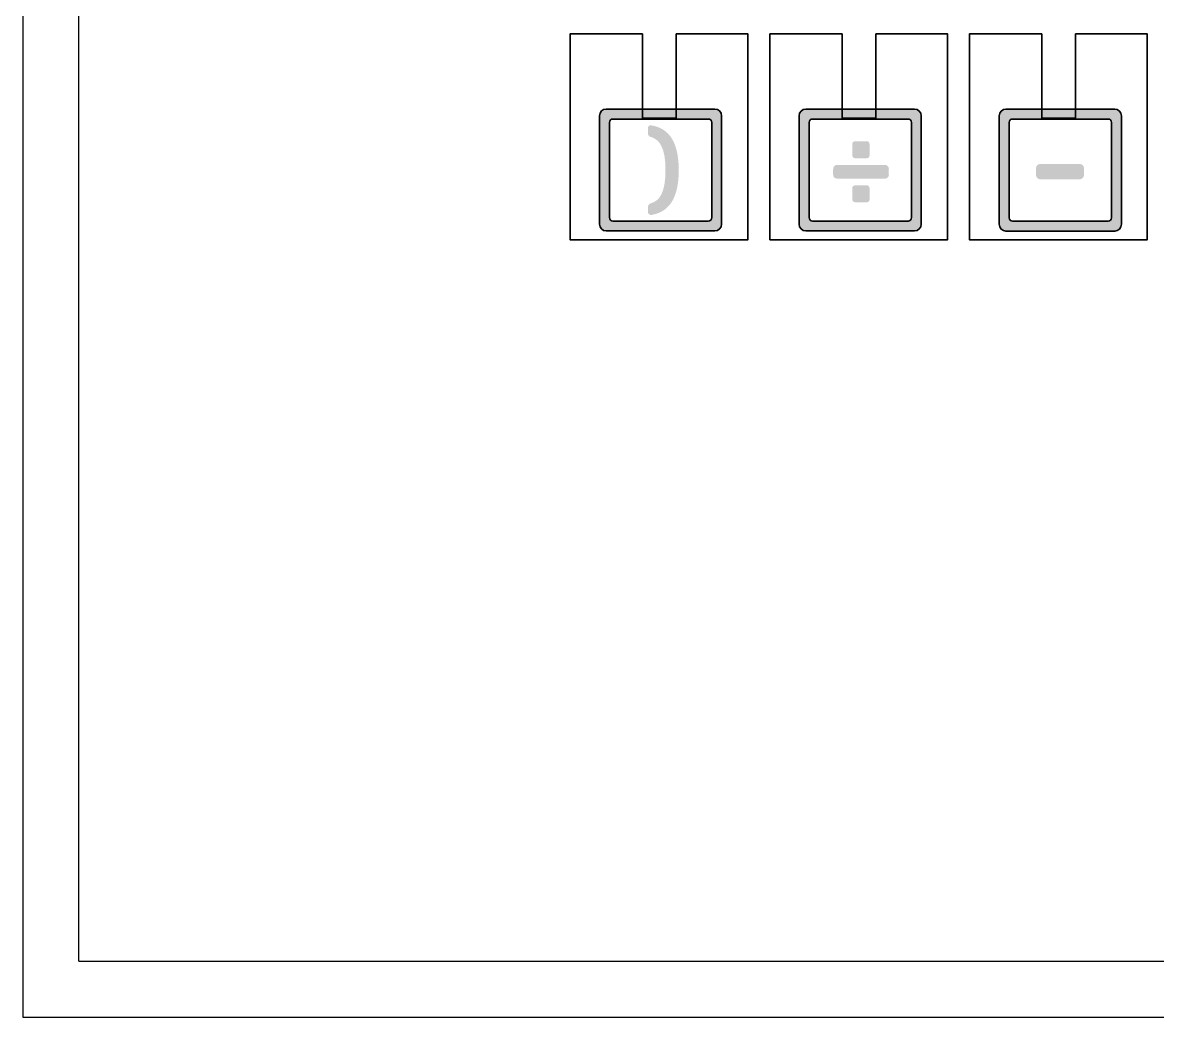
# Model space of a CAD drawing. Header units: millimetres. Extents: x -103 to 297, y 0 to 210.
# Drawn here: x 0 to 101, y 0 to 88.5 of the extents above; entities that cross this region are included whole.
import ezdxf

# ---------------------------------------------------------------- set-up
doc = ezdxf.new("R2010")
doc.units = ezdxf.units.MM
for name, color, linetype in [('_Beschriftung', 7, 'Continuous'), ('Beschnitt', 7, 'Continuous'), ('Blattrahmen Din A4', 5, 'Continuous')]:
    doc.layers.add(name, color=color, linetype=linetype)

msp = doc.modelspace()

# ---------------------------------------------------------------- hatches: boundary and pattern name
at = {"layer": '_Beschriftung', "linetype": 'Continuous', "lineweight": 5}
h = msp.add_hatch(color=7, dxfattribs=at)
edge = h.paths.add_edge_path(flags=0)
edge.add_line((61.59, 80.84), (51.93, 80.84))
edge.add_arc((51.93, 80.24), 0.6, 90, 180)
edge.add_line((51.33, 80.24), (51.33, 70.59))
edge.add_arc((51.93, 70.59), 0.6, 180, 270)
edge.add_line((51.93, 69.99), (61.59, 69.99))
edge.add_arc((61.59, 70.59), 0.6, 270, 360)
edge.add_line((62.19, 70.59), (62.19, 80.24))
edge.add_arc((61.59, 80.24), 0.6, 0, 90)
edge = h.paths.add_edge_path(flags=0)
edge.add_arc((52.51, 79.65), 0.3, 90, 180)
edge.add_line((52.21, 79.65), (52.21, 71.17))
edge.add_arc((52.51, 71.17), 0.3, 180, 270)
edge.add_line((52.51, 70.87), (61.01, 70.87))
edge.add_arc((61.01, 71.17), 0.3, 270, 360)
edge.add_line((61.31, 71.17), (61.31, 79.65))
edge.add_arc((61.01, 79.65), 0.3, 0, 90)
edge.add_line((61.01, 79.95), (52.51, 79.95))
h = msp.add_hatch(color=7, dxfattribs=at)
edge = h.paths.add_edge_path(flags=0)
edge.add_line((79.36, 80.83), (69.69, 80.83))
edge.add_arc((69.69, 80.23), 0.6, 90, 180)
edge.add_line((69.09, 80.23), (69.09, 70.59))
edge.add_arc((69.69, 70.59), 0.6, 180, 270)
edge.add_line((69.69, 69.99), (79.36, 69.99))
edge.add_arc((79.36, 70.59), 0.6, 270, 360)
edge.add_line((79.96, 70.59), (79.96, 80.23))
edge.add_arc((79.36, 80.23), 0.6, 0, 90)
edge = h.paths.add_edge_path(flags=0)
edge.add_arc((70.28, 79.65), 0.3, 90, 180)
edge.add_line((69.98, 79.65), (69.98, 71.17))
edge.add_arc((70.28, 71.17), 0.3, 180, 270)
edge.add_line((70.28, 70.87), (78.78, 70.87))
edge.add_arc((78.78, 71.17), 0.3, 270, 360)
edge.add_line((79.08, 71.17), (79.08, 79.65))
edge.add_arc((78.78, 79.65), 0.3, 0, 90)
edge.add_line((78.78, 79.95), (70.28, 79.95))
h = msp.add_hatch(color=7, dxfattribs=at)
edge = h.paths.add_edge_path(flags=0)
edge.add_line((97.17, 80.83), (87.5, 80.83))
edge.add_arc((87.5, 80.23), 0.6, 90, 180)
edge.add_line((86.9, 80.23), (86.9, 70.58))
edge.add_arc((87.5, 70.58), 0.6, 180, 270)
edge.add_line((87.5, 69.98), (97.17, 69.98))
edge.add_arc((97.17, 70.58), 0.6, 270, 360)
edge.add_line((97.77, 70.58), (97.77, 80.23))
edge.add_arc((97.17, 80.23), 0.6, 0, 90)
edge = h.paths.add_edge_path(flags=0)
edge.add_arc((88.09, 79.65), 0.3, 90, 180)
edge.add_line((87.79, 79.65), (87.79, 71.16))
edge.add_arc((88.09, 71.16), 0.3, 180, 270)
edge.add_line((88.09, 70.86), (96.59, 70.86))
edge.add_arc((96.59, 71.16), 0.3, 270, 360)
edge.add_line((96.89, 71.16), (96.89, 79.65))
edge.add_arc((96.59, 79.65), 0.3, 0, 90)
edge.add_line((96.59, 79.95), (88.09, 79.95))
h = msp.add_hatch(color=7, dxfattribs=at)
edge = h.paths.add_edge_path(flags=0)
edge.add_spline(control_points=[(57.2, 75.4), (57.2, 73.35), (56.65, 72.68), (55.93, 72.46)], knot_values=[0, 0, 0, 0, 1, 1, 1, 1], degree=3, periodic=0)
edge.add_ellipse((55.99, 72.11), major_axis=(0.352, 0), ratio=0.997714, start_angle=101.0008, end_angle=183.4644)
edge.add_line((55.64, 72.09), (55.64, 71.73))
edge.add_ellipse((55.92, 71.69), major_axis=(0.279, 0), ratio=0.997714, start_angle=171.252, end_angle=285.1605)
edge.add_spline(control_points=[(55.99, 71.42), (57.6, 71.7), (58.38, 73.04), (58.38, 75.4)], knot_values=[0, 0, 0, 0, 1, 1, 1, 1], degree=3, periodic=0)
edge.add_spline(control_points=[(58.38, 75.4), (58.38, 77.8), (57.57, 79.15), (55.9, 79.39)], knot_values=[0, 0, 0, 0, 1, 1, 1, 1], degree=3, periodic=0)
edge.add_ellipse((55.89, 79.14), major_axis=(0.256, 0), ratio=0.997714, start_angle=86.7975, end_angle=195.6449)
edge.add_line((55.64, 79.07), (55.64, 78.7))
edge.add_ellipse((55.99, 78.68), major_axis=(0.352, 0), ratio=0.997714, start_angle=176.5356, end_angle=258.9992)
edge.add_spline(control_points=[(55.93, 78.34), (56.65, 78.11), (57.2, 77.45), (57.2, 75.4)], knot_values=[0, 0, 0, 0, 1, 1, 1, 1], degree=3, periodic=0)
for points in [[(73.82, 77.69), (73.82, 76.74), (73.82, 76.74), (73.82, 76.73), (73.82, 76.73), (73.82, 76.72), (73.83, 76.71), (73.83, 76.71), (73.83, 76.7), (73.83, 76.7), (73.83, 76.69), (73.83, 76.69), (73.83, 76.69), (73.83, 76.68), (73.83, 76.68), (73.83, 76.67), (73.83, 76.67), (73.83, 76.66), (73.83, 76.66), (73.83, 76.65), (73.84, 76.65), (73.84, 76.64), (73.84, 76.64), (73.84, 76.63), (73.84, 76.63), (73.84, 76.63), (73.84, 76.62), (73.85, 76.62), (73.85, 76.61), (73.85, 76.61), (73.85, 76.61), (73.85, 76.6), (73.85, 76.6), (73.86, 76.59), (73.86, 76.59), (73.86, 76.59), (73.86, 76.58), (73.86, 76.58), (73.87, 76.57), (73.87, 76.57), (73.87, 76.57), (73.87, 76.56), (73.88, 76.56), (73.88, 76.56), (73.88, 76.55), (73.88, 76.55), (73.89, 76.55), (73.89, 76.54), (73.89, 76.54), (73.89, 76.54), (73.9, 76.53), (73.9, 76.53), (73.9, 76.53), (73.91, 76.53), (73.91, 76.52), (73.91, 76.52), (73.91, 76.52), (73.92, 76.51), (73.92, 76.51), (73.92, 76.51), (73.93, 76.51), (73.93, 76.5), (73.94, 76.5), (73.94, 76.5), (73.94, 76.5), (73.95, 76.5), (73.95, 76.49), (73.95, 76.49), (73.96, 76.49), (73.96, 76.49), (73.96, 76.48), (73.97, 76.48), (73.97, 76.48), (73.98, 76.48), (73.98, 76.48), (73.99, 76.48), (73.99, 76.47), (73.99, 76.47), (74, 76.47), (74, 76.47), (74.01, 76.47), (74.01, 76.47), (74.02, 76.47), (74.02, 76.46), (74.03, 76.46), (74.03, 76.46), (74.03, 76.46), (74.04, 76.46), (74.04, 76.46), (74.05, 76.46), (74.05, 76.46), (74.06, 76.46), (74.06, 76.46), (74.07, 76.46), (74.07, 76.46), (74.08, 76.46), (74.08, 76.46), (74.09, 76.45), (74.1, 76.45), (74.1, 76.45), (74.11, 76.45), (74.11, 76.45), (75.08, 76.45), (75.09, 76.45), (75.09, 76.45), (75.1, 76.45), (75.1, 76.45), (75.11, 76.46), (75.11, 76.46), (75.12, 76.46), (75.12, 76.46), (75.13, 76.46), (75.13, 76.46), (75.14, 76.46), (75.14, 76.46), (75.15, 76.46), (75.15, 76.46), (75.16, 76.46), (75.16, 76.46), (75.17, 76.46), (75.17, 76.46), (75.18, 76.47), (75.18, 76.47), (75.18, 76.47), (75.19, 76.47), (75.19, 76.47), (75.2, 76.47), (75.2, 76.47), (75.21, 76.48), (75.21, 76.48), (75.21, 76.48), (75.22, 76.48), (75.22, 76.48), (75.22, 76.48), (75.23, 76.49), (75.23, 76.49), (75.24, 76.49), (75.24, 76.49), (75.24, 76.5), (75.25, 76.5), (75.25, 76.5), (75.25, 76.5), (75.26, 76.5), (75.26, 76.51), (75.26, 76.51), (75.27, 76.51), (75.27, 76.51), (75.27, 76.52), (75.28, 76.52), (75.28, 76.52), (75.28, 76.53), (75.28, 76.53), (75.29, 76.53), (75.29, 76.53), (75.29, 76.54), (75.3, 76.54), (75.3, 76.54), (75.3, 76.55), (75.3, 76.55), (75.31, 76.55), (75.31, 76.56), (75.31, 76.56), (75.31, 76.56), (75.31, 76.57), (75.32, 76.57), (75.32, 76.57), (75.32, 76.58), (75.32, 76.58), (75.32, 76.59), (75.33, 76.59), (75.33, 76.59), (75.33, 76.6), (75.33, 76.6), (75.33, 76.61), (75.33, 76.61), (75.34, 76.61), (75.34, 76.62), (75.34, 76.62), (75.34, 76.63), (75.34, 76.63), (75.34, 76.63), (75.34, 76.64), (75.35, 76.64), (75.35, 76.65), (75.35, 76.65), (75.35, 76.66), (75.35, 76.66), (75.35, 76.67), (75.35, 76.67), (75.35, 76.68), (75.35, 76.68), (75.35, 76.69), (75.35, 76.69), (75.35, 76.69), (75.36, 76.7), (75.36, 76.7), (75.36, 76.71), (75.36, 76.71), (75.36, 76.72), (75.36, 76.73), (75.36, 76.73), (75.36, 76.74), (75.36, 76.74), (75.36, 77.69), (75.36, 77.7), (75.36, 77.7), (75.36, 77.71), (75.36, 77.71), (75.36, 77.72), (75.36, 77.72), (75.36, 77.73), (75.36, 77.73), (75.35, 77.74), (75.35, 77.74), (75.35, 77.75), (75.35, 77.75), (75.35, 77.76), (75.35, 77.76), (75.35, 77.77), (75.35, 77.77), (75.35, 77.78), (75.35, 77.78), (75.35, 77.78), (75.35, 77.79), (75.34, 77.79), (75.34, 77.8), (75.34, 77.8), (75.34, 77.81), (75.34, 77.81), (75.34, 77.81), (75.34, 77.82), (75.33, 77.82), (75.33, 77.83), (75.33, 77.83), (75.33, 77.83), (75.33, 77.84), (75.33, 77.84), (75.32, 77.84), (75.32, 77.85), (75.32, 77.85), (75.32, 77.86), (75.32, 77.86), (75.31, 77.86), (75.31, 77.87), (75.31, 77.87), (75.31, 77.87), (75.31, 77.88), (75.3, 77.88), (75.3, 77.88), (75.3, 77.88), (75.3, 77.89), (75.29, 77.89), (75.29, 77.89), (75.29, 77.9), (75.28, 77.9), (75.28, 77.9), (75.28, 77.9), (75.28, 77.91), (75.27, 77.91), (75.27, 77.91), (75.27, 77.92), (75.26, 77.92), (75.26, 77.92), (75.26, 77.92), (75.25, 77.92), (75.25, 77.93), (75.25, 77.93), (75.24, 77.93), (75.24, 77.93), (75.24, 77.94), (75.23, 77.94), (75.23, 77.94), (75.22, 77.94), (75.22, 77.94), (75.22, 77.94), (75.21, 77.95), (75.21, 77.95), (75.21, 77.95), (75.2, 77.95), (75.2, 77.95), (75.19, 77.95), (75.19, 77.96), (75.18, 77.96), (75.18, 77.96), (75.18, 77.96), (75.17, 77.96), (75.17, 77.96), (75.16, 77.96), (75.16, 77.96), (75.15, 77.96), (75.15, 77.97), (75.14, 77.97), (75.14, 77.97), (75.13, 77.97), (75.13, 77.97), (75.12, 77.97), (75.12, 77.97), (75.11, 77.97), (75.11, 77.97), (75.1, 77.97), (75.1, 77.97), (75.09, 77.97), (75.09, 77.97), (75.08, 77.97), (74.11, 77.97), (74.11, 77.97), (74.1, 77.97), (74.1, 77.97), (74.09, 77.97), (74.08, 77.97), (74.08, 77.97), (74.07, 77.97), (74.07, 77.97), (74.06, 77.97), (74.06, 77.97), (74.05, 77.97), (74.05, 77.97), (74.04, 77.97), (74.04, 77.96), (74.03, 77.96), (74.03, 77.96), (74.03, 77.96), (74.02, 77.96), (74.02, 77.96), (74.01, 77.96), (74.01, 77.96), (74, 77.96), (74, 77.95), (73.99, 77.95), (73.99, 77.95), (73.99, 77.95), (73.98, 77.95), (73.98, 77.95), (73.97, 77.94), (73.97, 77.94), (73.96, 77.94), (73.96, 77.94), (73.96, 77.94), (73.95, 77.94), (73.95, 77.93), (73.95, 77.93), (73.94, 77.93), (73.94, 77.93), (73.94, 77.92), (73.93, 77.92), (73.93, 77.92), (73.92, 77.92), (73.92, 77.92), (73.92, 77.91), (73.91, 77.91), (73.91, 77.91), (73.91, 77.9), (73.91, 77.9), (73.9, 77.9), (73.9, 77.9), (73.9, 77.89), (73.89, 77.89), (73.89, 77.89), (73.89, 77.88), (73.89, 77.88), (73.88, 77.88), (73.88, 77.88), (73.88, 77.87), (73.88, 77.87), (73.87, 77.87), (73.87, 77.86), (73.87, 77.86), (73.87, 77.86), (73.86, 77.85), (73.86, 77.85), (73.86, 77.84), (73.86, 77.84), (73.86, 77.84), (73.85, 77.83), (73.85, 77.83), (73.85, 77.83), (73.85, 77.82), (73.85, 77.82), (73.85, 77.81), (73.84, 77.81), (73.84, 77.81), (73.84, 77.8), (73.84, 77.8), (73.84, 77.79), (73.84, 77.79), (73.84, 77.78), (73.83, 77.78), (73.83, 77.78), (73.83, 77.77), (73.83, 77.77), (73.83, 77.76), (73.83, 77.76), (73.83, 77.75), (73.83, 77.75), (73.83, 77.74), (73.83, 77.74), (73.83, 77.73), (73.83, 77.73), (73.83, 77.72), (73.83, 77.72), (73.82, 77.71), (73.82, 77.71), (73.82, 77.7), (73.82, 77.7)], [(90.63, 74.71), (93.99, 74.71), (93.99, 74.71), (94, 74.71), (94, 74.71), (94.01, 74.71), (94.02, 74.72), (94.02, 74.72), (94.03, 74.72), (94.04, 74.72), (94.04, 74.72), (94.05, 74.72), (94.05, 74.72), (94.06, 74.72), (94.07, 74.72), (94.07, 74.72), (94.08, 74.72), (94.08, 74.72), (94.09, 74.72), (94.1, 74.73), (94.1, 74.73), (94.11, 74.73), (94.11, 74.73), (94.12, 74.73), (94.12, 74.73), (94.13, 74.73), (94.13, 74.74), (94.14, 74.74), (94.14, 74.74), (94.15, 74.74), (94.15, 74.74), (94.16, 74.74), (94.16, 74.75), (94.17, 74.75), (94.17, 74.75), (94.18, 74.75), (94.18, 74.76), (94.19, 74.76), (94.19, 74.76), (94.2, 74.76), (94.2, 74.76), (94.2, 74.77), (94.21, 74.77), (94.21, 74.77), (94.22, 74.78), (94.22, 74.78), (94.23, 74.78), (94.23, 74.78), (94.23, 74.79), (94.24, 74.79), (94.24, 74.79), (94.24, 74.8), (94.25, 74.8), (94.25, 74.8), (94.25, 74.81), (94.26, 74.81), (94.26, 74.81), (94.26, 74.82), (94.27, 74.82), (94.27, 74.82), (94.27, 74.83), (94.28, 74.83), (94.28, 74.83), (94.28, 74.84), (94.29, 74.84), (94.29, 74.85), (94.29, 74.85), (94.29, 74.85), (94.3, 74.86), (94.3, 74.86), (94.3, 74.87), (94.3, 74.87), (94.31, 74.88), (94.31, 74.88), (94.31, 74.88), (94.31, 74.89), (94.31, 74.89), (94.32, 74.9), (94.32, 74.9), (94.32, 74.91), (94.32, 74.91), (94.32, 74.92), (94.32, 74.92), (94.33, 74.93), (94.33, 74.93), (94.33, 74.94), (94.33, 74.94), (94.33, 74.95), (94.33, 74.95), (94.33, 74.96), (94.33, 74.96), (94.33, 74.97), (94.33, 74.97), (94.34, 74.98), (94.34, 74.98), (94.34, 74.99), (94.34, 74.99), (94.34, 75), (94.34, 75.01), (94.34, 75.01), (94.34, 75.02), (94.34, 75.02), (94.34, 75.53), (94.34, 75.54), (94.34, 75.54), (94.34, 75.55), (94.34, 75.55), (94.34, 75.56), (94.34, 75.56), (94.34, 75.57), (94.34, 75.57), (94.33, 75.58), (94.33, 75.58), (94.33, 75.59), (94.33, 75.6), (94.33, 75.6), (94.33, 75.61), (94.33, 75.61), (94.33, 75.62), (94.33, 75.62), (94.33, 75.62), (94.32, 75.63), (94.32, 75.63), (94.32, 75.64), (94.32, 75.64), (94.32, 75.65), (94.32, 75.65), (94.31, 75.66), (94.31, 75.66), (94.31, 75.67), (94.31, 75.67), (94.31, 75.67), (94.3, 75.68), (94.3, 75.68), (94.3, 75.69), (94.3, 75.69), (94.29, 75.69), (94.29, 75.7), (94.29, 75.7), (94.29, 75.71), (94.28, 75.71), (94.28, 75.71), (94.28, 75.72), (94.27, 75.72), (94.27, 75.72), (94.27, 75.73), (94.26, 75.73), (94.26, 75.73), (94.26, 75.74), (94.25, 75.74), (94.25, 75.74), (94.25, 75.75), (94.24, 75.75), (94.24, 75.75), (94.24, 75.75), (94.23, 75.76), (94.23, 75.76), (94.23, 75.76), (94.22, 75.76), (94.22, 75.77), (94.21, 75.77), (94.21, 75.77), (94.2, 75.77), (94.2, 75.78), (94.2, 75.78), (94.19, 75.78), (94.19, 75.78), (94.18, 75.79), (94.18, 75.79), (94.17, 75.79), (94.17, 75.79), (94.16, 75.79), (94.16, 75.8), (94.15, 75.8), (94.15, 75.8), (94.14, 75.8), (94.14, 75.8), (94.13, 75.8), (94.13, 75.8), (94.12, 75.81), (94.12, 75.81), (94.11, 75.81), (94.11, 75.81), (94.1, 75.81), (94.1, 75.81), (94.09, 75.81), (94.08, 75.81), (94.08, 75.82), (94.07, 75.82), (94.07, 75.82), (94.06, 75.82), (94.05, 75.82), (94.05, 75.82), (94.04, 75.82), (94.04, 75.82), (94.03, 75.82), (94.02, 75.82), (94.02, 75.82), (94.01, 75.82), (94, 75.82), (94, 75.82), (93.99, 75.82), (93.99, 75.82), (90.63, 75.82), (90.62, 75.82), (90.62, 75.82), (90.61, 75.82), (90.6, 75.82), (90.6, 75.82), (90.59, 75.82), (90.58, 75.82), (90.58, 75.82), (90.57, 75.82), (90.56, 75.82), (90.56, 75.82), (90.55, 75.82), (90.54, 75.82), (90.54, 75.82), (90.53, 75.82), (90.53, 75.81), (90.52, 75.81), (90.52, 75.81), (90.51, 75.81), (90.5, 75.81), (90.5, 75.81), (90.49, 75.81), (90.49, 75.81), (90.48, 75.8), (90.48, 75.8), (90.47, 75.8), (90.47, 75.8), (90.46, 75.8), (90.46, 75.8), (90.45, 75.8), (90.45, 75.79), (90.44, 75.79), (90.44, 75.79), (90.43, 75.79), (90.43, 75.79), (90.42, 75.78), (90.42, 75.78), (90.41, 75.78), (90.41, 75.78), (90.41, 75.77), (90.4, 75.77), (90.4, 75.77), (90.39, 75.77), (90.39, 75.76), (90.38, 75.76), (90.38, 75.76), (90.38, 75.76), (90.37, 75.75), (90.37, 75.75), (90.37, 75.75), (90.36, 75.75), (90.36, 75.74), (90.36, 75.74), (90.35, 75.74), (90.35, 75.73), (90.35, 75.73), (90.34, 75.73), (90.34, 75.72), (90.34, 75.72), (90.33, 75.72), (90.33, 75.71), (90.33, 75.71), (90.33, 75.71), (90.32, 75.7), (90.32, 75.7), (90.32, 75.69), (90.32, 75.69), (90.31, 75.69), (90.31, 75.68), (90.31, 75.68), (90.31, 75.67), (90.31, 75.67), (90.3, 75.67), (90.3, 75.66), (90.3, 75.66), (90.3, 75.65), (90.3, 75.65), (90.29, 75.64), (90.29, 75.64), (90.29, 75.63), (90.29, 75.63), (90.29, 75.62), (90.29, 75.62), (90.29, 75.62), (90.28, 75.61), (90.28, 75.61), (90.28, 75.6), (90.28, 75.6), (90.28, 75.59), (90.28, 75.58), (90.28, 75.58), (90.28, 75.57), (90.28, 75.57), (90.28, 75.56), (90.28, 75.56), (90.28, 75.55), (90.28, 75.55), (90.28, 75.54), (90.28, 75.54), (90.28, 75.53), (90.28, 75.02), (90.28, 75.02), (90.28, 75.01), (90.28, 75.01), (90.28, 75), (90.28, 74.99), (90.28, 74.99), (90.28, 74.98), (90.28, 74.98), (90.28, 74.97), (90.28, 74.97), (90.28, 74.96), (90.28, 74.96), (90.28, 74.95), (90.28, 74.95), (90.28, 74.94), (90.29, 74.94), (90.29, 74.93), (90.29, 74.93), (90.29, 74.92), (90.29, 74.92), (90.29, 74.91), (90.29, 74.91), (90.3, 74.9), (90.3, 74.9), (90.3, 74.89), (90.3, 74.89), (90.3, 74.88), (90.31, 74.88), (90.31, 74.88), (90.31, 74.87), (90.31, 74.87), (90.31, 74.86), (90.32, 74.86), (90.32, 74.85), (90.32, 74.85), (90.32, 74.85), (90.33, 74.84), (90.33, 74.84), (90.33, 74.83), (90.33, 74.83), (90.34, 74.83), (90.34, 74.82), (90.34, 74.82), (90.35, 74.82), (90.35, 74.81), (90.35, 74.81), (90.36, 74.81), (90.36, 74.8), (90.36, 74.8), (90.37, 74.8), (90.37, 74.79), (90.37, 74.79), (90.38, 74.79), (90.38, 74.78), (90.38, 74.78), (90.39, 74.78), (90.39, 74.78), (90.4, 74.77), (90.4, 74.77), (90.41, 74.77), (90.41, 74.76), (90.41, 74.76), (90.42, 74.76), (90.42, 74.76), (90.43, 74.76), (90.43, 74.75), (90.44, 74.75), (90.44, 74.75), (90.45, 74.75), (90.45, 74.74), (90.46, 74.74), (90.46, 74.74), (90.47, 74.74), (90.47, 74.74), (90.48, 74.74), (90.48, 74.73), (90.49, 74.73), (90.49, 74.73), (90.5, 74.73), (90.5, 74.73), (90.51, 74.73), (90.52, 74.73), (90.52, 74.72), (90.53, 74.72), (90.53, 74.72), (90.54, 74.72), (90.54, 74.72), (90.55, 74.72), (90.56, 74.72), (90.56, 74.72), (90.57, 74.72), (90.58, 74.72), (90.58, 74.72), (90.59, 74.72), (90.6, 74.72), (90.6, 74.71), (90.61, 74.71), (90.62, 74.71), (90.62, 74.71)], [(75.36, 72.82), (75.36, 73.77), (75.36, 73.78), (75.36, 73.78), (75.36, 73.79), (75.36, 73.79), (75.36, 73.8), (75.36, 73.8), (75.36, 73.81), (75.36, 73.81), (75.35, 73.82), (75.35, 73.82), (75.35, 73.83), (75.35, 73.83), (75.35, 73.83), (75.35, 73.84), (75.35, 73.84), (75.35, 73.85), (75.35, 73.85), (75.35, 73.86), (75.35, 73.86), (75.35, 73.87), (75.34, 73.87), (75.34, 73.87), (75.34, 73.88), (75.34, 73.88), (75.34, 73.89), (75.34, 73.89), (75.34, 73.9), (75.33, 73.9), (75.33, 73.9), (75.33, 73.91), (75.33, 73.91), (75.33, 73.91), (75.33, 73.92), (75.32, 73.92), (75.32, 73.93), (75.32, 73.93), (75.32, 73.93), (75.32, 73.94), (75.31, 73.94), (75.31, 73.94), (75.31, 73.95), (75.31, 73.95), (75.31, 73.95), (75.3, 73.96), (75.3, 73.96), (75.3, 73.96), (75.3, 73.97), (75.29, 73.97), (75.29, 73.97), (75.29, 73.97), (75.28, 73.98), (75.28, 73.98), (75.28, 73.98), (75.28, 73.98), (75.27, 73.99), (75.27, 73.99), (75.27, 73.99), (75.26, 73.99), (75.26, 74), (75.26, 74), (75.25, 74), (75.25, 74), (75.25, 74.01), (75.24, 74.01), (75.24, 74.01), (75.24, 74.01), (75.23, 74.01), (75.23, 74.02), (75.22, 74.02), (75.22, 74.02), (75.22, 74.02), (75.21, 74.02), (75.21, 74.02), (75.21, 74.03), (75.2, 74.03), (75.2, 74.03), (75.19, 74.03), (75.19, 74.03), (75.18, 74.03), (75.18, 74.03), (75.18, 74.04), (75.17, 74.04), (75.17, 74.04), (75.16, 74.04), (75.16, 74.04), (75.15, 74.04), (75.15, 74.04), (75.14, 74.04), (75.14, 74.04), (75.13, 74.04), (75.13, 74.04), (75.12, 74.04), (75.12, 74.04), (75.11, 74.04), (75.11, 74.04), (75.1, 74.05), (75.1, 74.05), (75.09, 74.05), (75.09, 74.05), (75.08, 74.05), (74.11, 74.05), (74.11, 74.05), (74.1, 74.05), (74.1, 74.05), (74.09, 74.05), (74.08, 74.04), (74.08, 74.04), (74.07, 74.04), (74.07, 74.04), (74.06, 74.04), (74.06, 74.04), (74.05, 74.04), (74.05, 74.04), (74.04, 74.04), (74.04, 74.04), (74.03, 74.04), (74.03, 74.04), (74.03, 74.04), (74.02, 74.04), (74.02, 74.04), (74.01, 74.03), (74.01, 74.03), (74, 74.03), (74, 74.03), (73.99, 74.03), (73.99, 74.03), (73.99, 74.03), (73.98, 74.02), (73.98, 74.02), (73.97, 74.02), (73.97, 74.02), (73.96, 74.02), (73.96, 74.02), (73.96, 74.01), (73.95, 74.01), (73.95, 74.01), (73.95, 74.01), (73.94, 74.01), (73.94, 74), (73.94, 74), (73.93, 74), (73.93, 74), (73.92, 73.99), (73.92, 73.99), (73.92, 73.99), (73.91, 73.99), (73.91, 73.98), (73.91, 73.98), (73.91, 73.98), (73.9, 73.98), (73.9, 73.97), (73.9, 73.97), (73.89, 73.97), (73.89, 73.97), (73.89, 73.96), (73.89, 73.96), (73.88, 73.96), (73.88, 73.95), (73.88, 73.95), (73.88, 73.95), (73.87, 73.94), (73.87, 73.94), (73.87, 73.94), (73.87, 73.93), (73.86, 73.93), (73.86, 73.93), (73.86, 73.92), (73.86, 73.92), (73.86, 73.91), (73.85, 73.91), (73.85, 73.91), (73.85, 73.9), (73.85, 73.9), (73.85, 73.9), (73.85, 73.89), (73.84, 73.89), (73.84, 73.88), (73.84, 73.88), (73.84, 73.87), (73.84, 73.87), (73.84, 73.87), (73.84, 73.86), (73.83, 73.86), (73.83, 73.85), (73.83, 73.85), (73.83, 73.84), (73.83, 73.84), (73.83, 73.83), (73.83, 73.83), (73.83, 73.83), (73.83, 73.82), (73.83, 73.82), (73.83, 73.81), (73.83, 73.81), (73.83, 73.8), (73.83, 73.8), (73.82, 73.79), (73.82, 73.79), (73.82, 73.78), (73.82, 73.78), (73.82, 73.77), (73.82, 72.82), (73.82, 72.81), (73.82, 72.81), (73.82, 72.8), (73.82, 72.79), (73.83, 72.79), (73.83, 72.78), (73.83, 72.78), (73.83, 72.77), (73.83, 72.77), (73.83, 72.76), (73.83, 72.76), (73.83, 72.75), (73.83, 72.75), (73.83, 72.75), (73.83, 72.74), (73.83, 72.74), (73.83, 72.73), (73.83, 72.73), (73.84, 72.72), (73.84, 72.72), (73.84, 72.71), (73.84, 72.71), (73.84, 72.7), (73.84, 72.7), (73.84, 72.7), (73.85, 72.69), (73.85, 72.69), (73.85, 72.68), (73.85, 72.68), (73.85, 72.68), (73.85, 72.67), (73.86, 72.67), (73.86, 72.67), (73.86, 72.66), (73.86, 72.66), (73.86, 72.65), (73.87, 72.65), (73.87, 72.65), (73.87, 72.64), (73.87, 72.64), (73.88, 72.64), (73.88, 72.63), (73.88, 72.63), (73.88, 72.63), (73.89, 72.62), (73.89, 72.62), (73.89, 72.62), (73.89, 72.62), (73.9, 72.61), (73.9, 72.61), (73.9, 72.61), (73.91, 72.6), (73.91, 72.6), (73.91, 72.6), (73.91, 72.6), (73.92, 72.59), (73.92, 72.59), (73.92, 72.59), (73.93, 72.59), (73.93, 72.59), (73.94, 72.58), (73.94, 72.58), (73.94, 72.58), (73.95, 72.58), (73.95, 72.57), (73.95, 72.57), (73.96, 72.57), (73.96, 72.57), (73.96, 72.57), (73.97, 72.57), (73.97, 72.56), (73.98, 72.56), (73.98, 72.56), (73.99, 72.56), (73.99, 72.56), (73.99, 72.56), (74, 72.56), (74, 72.55), (74.01, 72.55), (74.01, 72.55), (74.02, 72.55), (74.02, 72.55), (74.03, 72.55), (74.03, 72.55), (74.03, 72.55), (74.04, 72.55), (74.04, 72.55), (74.05, 72.54), (74.05, 72.54), (74.06, 72.54), (74.06, 72.54), (74.07, 72.54), (74.07, 72.54), (74.08, 72.54), (74.08, 72.54), (74.09, 72.54), (74.1, 72.54), (74.1, 72.54), (74.11, 72.54), (74.11, 72.54), (75.08, 72.54), (75.09, 72.54), (75.09, 72.54), (75.1, 72.54), (75.1, 72.54), (75.11, 72.54), (75.11, 72.54), (75.12, 72.54), (75.12, 72.54), (75.13, 72.54), (75.13, 72.54), (75.14, 72.54), (75.14, 72.54), (75.15, 72.55), (75.15, 72.55), (75.16, 72.55), (75.16, 72.55), (75.17, 72.55), (75.17, 72.55), (75.18, 72.55), (75.18, 72.55), (75.18, 72.55), (75.19, 72.55), (75.19, 72.56), (75.2, 72.56), (75.2, 72.56), (75.21, 72.56), (75.21, 72.56), (75.21, 72.56), (75.22, 72.56), (75.22, 72.57), (75.22, 72.57), (75.23, 72.57), (75.23, 72.57), (75.24, 72.57), (75.24, 72.57), (75.24, 72.58), (75.25, 72.58), (75.25, 72.58), (75.25, 72.58), (75.26, 72.59), (75.26, 72.59), (75.26, 72.59), (75.27, 72.59), (75.27, 72.59), (75.27, 72.6), (75.28, 72.6), (75.28, 72.6), (75.28, 72.6), (75.28, 72.61), (75.29, 72.61), (75.29, 72.61), (75.29, 72.62), (75.3, 72.62), (75.3, 72.62), (75.3, 72.62), (75.3, 72.63), (75.31, 72.63), (75.31, 72.63), (75.31, 72.64), (75.31, 72.64), (75.31, 72.64), (75.32, 72.65), (75.32, 72.65), (75.32, 72.65), (75.32, 72.66), (75.32, 72.66), (75.33, 72.67), (75.33, 72.67), (75.33, 72.67), (75.33, 72.68), (75.33, 72.68), (75.33, 72.68), (75.34, 72.69), (75.34, 72.69), (75.34, 72.7), (75.34, 72.7), (75.34, 72.7), (75.34, 72.71), (75.34, 72.71), (75.35, 72.72), (75.35, 72.72), (75.35, 72.73), (75.35, 72.73), (75.35, 72.74), (75.35, 72.74), (75.35, 72.75), (75.35, 72.75), (75.35, 72.75), (75.35, 72.76), (75.35, 72.76), (75.35, 72.77), (75.36, 72.77), (75.36, 72.78), (75.36, 72.78), (75.36, 72.79), (75.36, 72.79), (75.36, 72.8), (75.36, 72.81), (75.36, 72.81)]]:
    msp.add_hatch(color=7, dxfattribs=at).paths.add_polyline_path(points, flags=0)
h = msp.add_hatch(color=7, dxfattribs=at)
edge = h.paths.add_edge_path(flags=0)
edge.add_line((76.69, 75.87), (72.51, 75.87))
edge.add_ellipse((72.47, 75.52), major_axis=(0.347, 0), ratio=0.996575, start_angle=83.7745, end_angle=186.1833)
edge.add_line((72.12, 75.48), (72.12, 75.03))
edge.add_ellipse((72.47, 74.99), major_axis=(0.347, 0), ratio=0.996575, start_angle=173.8167, end_angle=276.2255)
edge.add_line((72.51, 74.65), (76.69, 74.65))
edge.add_ellipse((76.73, 74.99), major_axis=(-0.347, 0), ratio=0.996575, start_angle=83.7745, end_angle=186.1833)
edge.add_line((77.07, 75.03), (77.07, 75.48))
edge.add_ellipse((76.73, 75.52), major_axis=(-0.347, 0), ratio=0.996575, start_angle=173.8167, end_angle=276.2255)
h = msp.add_hatch(color=7, dxfattribs=at)
edge = h.paths.add_edge_path(flags=0)
edge.add_line((90.67, 74.58), (93.94, 74.58))
edge.add_ellipse((93.99, 74.94), major_axis=(-0.442, 0), ratio=0.832323, start_angle=82.5585, end_angle=185.1702)
edge.add_line((94.43, 74.98), (94.43, 75.55))
edge.add_ellipse((93.99, 75.59), major_axis=(-0.442, 0), ratio=0.832323, start_angle=174.8298, end_angle=277.4415)
edge.add_line((93.94, 75.95), (90.67, 75.95))
edge.add_ellipse((90.62, 75.59), major_axis=(0.442, 0), ratio=0.832323, start_angle=82.5585, end_angle=185.1702)
edge.add_line((90.18, 75.55), (90.18, 74.98))
edge.add_ellipse((90.62, 74.94), major_axis=(0.442, 0), ratio=0.832323, start_angle=174.8298, end_angle=277.4415)

# ---------------------------------------------------------------- linework, layer by layer
at = {"layer": '_Beschriftung', "color": 7, "linetype": 'Continuous', "lineweight": 35}
for p, q in [((61.59, 80.84), (51.93, 80.84)), ((79.36, 80.83), (69.69, 80.83)), ((97.17, 80.83), (87.5, 80.83)), ((51.33, 80.24), (51.33, 70.59)), ((61.01, 79.95), (52.51, 79.95)), ((62.19, 70.59), (62.19, 80.24)), ((69.09, 80.23), (69.09, 70.59)), ((78.78, 79.95), (70.28, 79.95)), ((79.96, 70.59), (79.96, 80.23)), ((86.9, 80.23), (86.9, 70.58)), ((96.59, 79.95), (88.09, 79.95)), ((97.77, 70.58), (97.77, 80.23)), ((52.21, 79.65), (52.21, 71.17)), ((61.31, 71.17), (61.31, 79.65)), ((69.98, 79.65), (69.98, 71.17)), ((79.08, 71.17), (79.08, 79.65)), ((87.79, 79.65), (87.79, 71.16)), ((96.89, 71.16), (96.89, 79.65)), ((52.51, 70.87), (61.01, 70.87)), ((70.28, 70.87), (78.78, 70.87)), ((88.09, 70.86), (96.59, 70.86)), ((51.93, 69.99), (61.59, 69.99)), ((69.69, 69.99), (79.36, 69.99)), ((87.5, 69.98), (97.17, 69.98))]:
    msp.add_line(p, q, dxfattribs=at)
for centre, radius, start, end in [((51.93, 80.24), 0.6, 90, 180), ((61.59, 80.24), 0.6, 0, 90), ((69.69, 80.23), 0.6, 90, 180), ((79.36, 80.23), 0.6, 0, 90), ((87.5, 80.23), 0.6, 90, 180), ((97.17, 80.23), 0.6, 0, 90), ((52.51, 79.65), 0.3, 90, 180), ((61.01, 79.65), 0.3, 0, 90), ((70.28, 79.65), 0.3, 90, 180), ((78.78, 79.65), 0.3, 0, 90), ((88.09, 79.65), 0.3, 90, 180), ((96.59, 79.65), 0.3, 0, 90), ((52.51, 71.17), 0.3, 180, 270), ((61.01, 71.17), 0.3, 270, 0), ((70.28, 71.17), 0.3, 180, 270), ((78.78, 71.17), 0.3, 270, 0), ((88.09, 71.16), 0.3, 180, 270), ((96.59, 71.16), 0.3, 270, 0), ((51.93, 70.59), 0.6, 180, 270), ((61.59, 70.59), 0.6, 270, 0), ((69.69, 70.59), 0.6, 180, 270), ((79.36, 70.59), 0.6, 270, 0), ((87.5, 70.58), 0.6, 180, 270), ((97.17, 70.58), 0.6, 270, 0)]:
    msp.add_arc(centre, radius, start, end, dxfattribs=at)
at = {"layer": 'Beschnitt', "color": 7, "linetype": 'Continuous', "lineweight": 35, "flags": 128}
for points in [[(58.14, 87.53), (64.53, 87.53), (64.53, 69.21), (48.71, 69.21), (48.71, 87.53), (55.14, 87.53), (55.14, 80.03), (58.14, 80.03)], [(75.91, 87.52), (75.91, 80.02), (72.91, 80.02), (72.91, 87.52), (66.49, 87.52), (66.49, 69.2), (82.3, 69.2), (82.3, 87.52)], [(93.68, 87.53), (93.68, 80.03), (90.68, 80.03), (90.68, 87.53), (84.25, 87.53), (84.25, 69.21), (100.07, 69.21), (100.07, 87.53)]]:
    msp.add_lwpolyline(points, close=True, dxfattribs=at)
at = {"layer": 'Blattrahmen Din A4'}
for p, q in [((0, 210), (0, 0)), ((5, 5), (5, 190)), ((5, 5), (292, 5)), ((0, 0), (297, 0))]:
    msp.add_line(p, q, dxfattribs=at)

doc.saveas('drawing.dxf')
